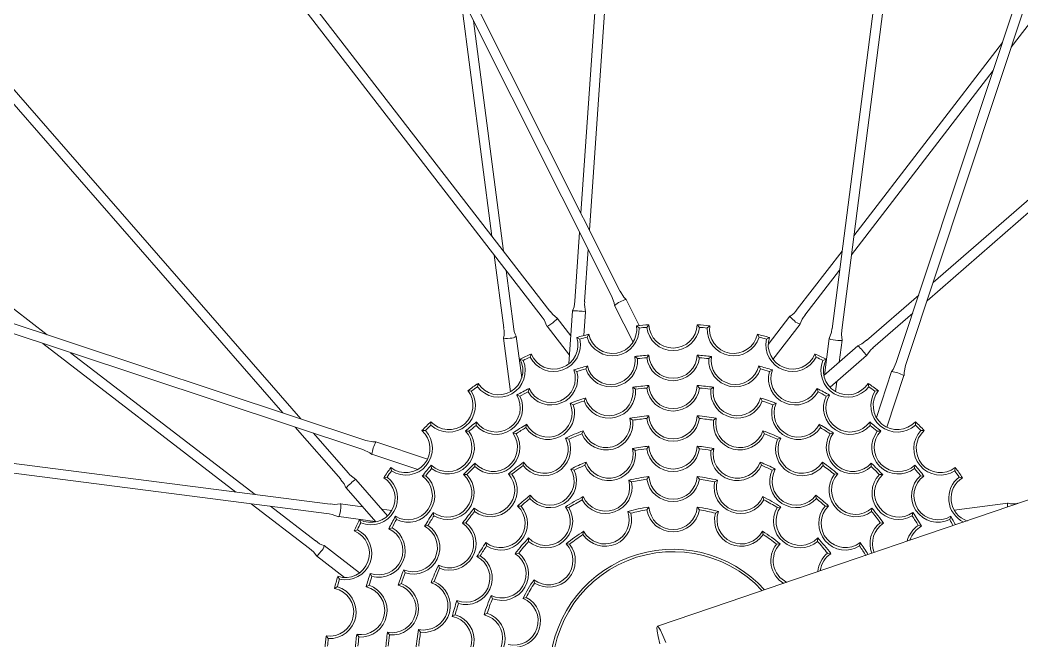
# Model space of a CAD drawing. Header units: millimetres. Extents: x -752 to 12520, y -224 to 3430.
# Drawn here: x -442.5 to -284.7, y 2418.2 to 2516.1 of the extents above; entities that cross this region are included whole.
import ezdxf

# ---------------------------------------------------------------- set-up
doc = ezdxf.new("R2010")
doc.units = ezdxf.units.MM
doc.layers.add('ZANO_R', color=7, linetype='Continuous', lineweight=0)

msp = doc.modelspace()

# ---------------------------------------------------------------- linework, layer by layer
at = {"layer": 'ZANO_R'}
for p, q in [((-342.97, 2648.49), (-354.16, 2485.63)), ((-352.81, 2482.95), (-341.45, 2648.38)), ((-291.91, 2643.81), (-314.63, 2467.41)), ((-313.11, 2467.22), (-290.4, 2643.62)), ((-428.73, 2630.84), (-349.34, 2472.63)), ((-347.98, 2473.31), (-427.37, 2631.52)), ((-248.78, 2630.1), (-304.52, 2462.09)), ((-303.07, 2461.61), (-247.34, 2629.62)), ((-359.05, 2470.17), (-467.72, 2610.97)), ((-286.43, 2511.76), (-210.62, 2610.33)), ((-468.93, 2610.04), (-360.25, 2469.24)), ((-175.66, 2581.93), (-298.73, 2474.68)), ((-299.68, 2471.84), (-174.66, 2580.79)), ((-508.33, 2577.24), (-401.08, 2454.17)), ((-398.24, 2453.23), (-507.19, 2578.25)), ((-438.16, 2466.47), (-536.73, 2542.29)), ((-373.16, 2520.09), (-368.19, 2482.02)), ((-366.34, 2479.62), (-371.08, 2515.95)), ((-287.8, 2512.49), (-311.2, 2482.06)), ((-311.59, 2479.05), (-289.26, 2508.09)), ((-388.01, 2449.83), (-556.02, 2505.57)), ((-556.5, 2504.12), (-388.49, 2448.39)), ((-354.36, 2482.64), (-355.11, 2471.78)), ((-353.59, 2471.68), (-353.02, 2479.96)), ((-313.05, 2479.66), (-320.1, 2470.49)), ((-367.8, 2479.02), (-366.3, 2467.55)), ((-364.79, 2467.75), (-365.95, 2476.62)), ((-318.89, 2469.56), (-313.44, 2476.66)), ((-344.99, 2467.92), (-347.04, 2472.01)), ((-300.99, 2472.72), (-309.2, 2465.57)), ((-355.47, 2470.22), (-356.04, 2461.9)), ((-353.7, 2466.35), (-353.44, 2470.08)), ((-348.86, 2471.1), (-345.96, 2465.32)), ((-308.19, 2464.42), (-301.93, 2469.87)), ((-355.74, 2466.31), (-357.88, 2469.09)), ((-321.26, 2469.4), (-324.67, 2464.96)), ((-359.49, 2467.84), (-355.95, 2463.25)), ((-345.42, 2467.88), (-345, 2467.54)), ((-343.46, 2468.05), (-343.81, 2467.64)), ((-335.5, 2467.64), (-335.84, 2468.05)), ((-334.3, 2467.54), (-333.89, 2467.88)), ((-323.93, 2462.6), (-319.65, 2468.16)), ((-366.35, 2465.96), (-365.25, 2457.5)), ((-363.48, 2459.68), (-364.33, 2466.23)), ((-354.81, 2466.04), (-354.35, 2465.78)), ((-352.92, 2466.55), (-353.19, 2466.09)), ((-326.11, 2466.09), (-326.39, 2466.55)), ((-324.95, 2465.78), (-324.49, 2466.04)), ((-315.08, 2465.89), (-315.82, 2460.13)), ((-313.51, 2462.14), (-313.06, 2465.63)), ((-438.89, 2465.1), (-408.46, 2441.7)), ((-405.45, 2441.31), (-434.49, 2463.65)), ((-310.56, 2464.72), (-315.92, 2460.05)), ((-393.62, 2439.79), (-570.01, 2462.5)), ((-363.75, 2462.61), (-363.25, 2462.43)), ((-361.97, 2463.44), (-362.16, 2462.94)), ((-345.68, 2463.05), (-345.26, 2462.72)), ((-343.46, 2463.27), (-343.81, 2462.86)), ((-335.5, 2462.86), (-335.84, 2463.27)), ((-334.05, 2462.72), (-333.63, 2463.05)), ((-317.14, 2462.94), (-317.33, 2463.44)), ((-316.06, 2462.43), (-315.55, 2462.61)), ((-314.95, 2458.2), (-309.22, 2463.19)), ((-570.21, 2460.99), (-393.81, 2438.28)), ((-355.28, 2460.92), (-354.8, 2460.68)), ((-353.14, 2461.57), (-353.4, 2461.1)), ((-325.9, 2461.1), (-326.16, 2461.57)), ((-324.5, 2460.68), (-324.03, 2460.92)), ((-305.26, 2460.67), (-307.65, 2453.44)), ((-314.11, 2457.53), (-313.9, 2459.11)), ((-306.02, 2451.91), (-303.33, 2460.03)), ((-371.96, 2457.68), (-371.43, 2457.59)), ((-370.35, 2458.8), (-370.44, 2458.28)), ((-362.31, 2458.01), (-362.47, 2457.5)), ((-346.01, 2458.21), (-345.58, 2457.88)), ((-343.46, 2458.49), (-343.8, 2458.08)), ((-335.5, 2458.08), (-335.84, 2458.49)), ((-333.72, 2457.88), (-333.29, 2458.21)), ((-316.83, 2457.5), (-316.99, 2458.01)), ((-308.86, 2458.28), (-308.96, 2458.8)), ((-307.88, 2457.59), (-307.35, 2457.68)), ((-364.28, 2456.96), (-363.76, 2456.81)), ((-353.43, 2456.51), (-353.67, 2456.03)), ((-325.63, 2456.03), (-325.87, 2456.51)), ((-315.54, 2456.81), (-315.03, 2456.96)), ((-355.85, 2455.67), (-355.36, 2455.44)), ((-323.94, 2455.44), (-323.45, 2455.67)), ((-377.79, 2452.78), (-377.79, 2452.24)), ((-370.61, 2452.73), (-370.67, 2452.19)), ((-346.45, 2453.32), (-346.01, 2453.01)), ((-343.46, 2453.71), (-343.8, 2453.3)), ((-335.5, 2453.3), (-335.85, 2453.71)), ((-333.29, 2453.01), (-332.86, 2453.32)), ((-308.64, 2452.19), (-308.7, 2452.73)), ((-301.51, 2452.24), (-301.51, 2452.78)), ((-399.12, 2451.91), (-391.97, 2443.71)), ((-390.82, 2444.71), (-396.27, 2450.97)), ((-379.18, 2451.39), (-378.64, 2451.4)), ((-372.33, 2451.31), (-371.79, 2451.27)), ((-364.88, 2451), (-364.36, 2450.89)), ((-362.71, 2452.36), (-362.84, 2451.84)), ((-353.8, 2451.35), (-354.02, 2450.86)), ((-325.28, 2450.86), (-325.5, 2451.35)), ((-316.46, 2451.84), (-316.59, 2452.36)), ((-314.95, 2450.89), (-314.42, 2451)), ((-307.51, 2451.27), (-306.97, 2451.31)), ((-300.66, 2451.4), (-300.12, 2451.39)), ((-378.31, 2446.88), (-386.43, 2449.58)), ((-356.59, 2450.2), (-356.08, 2450.01)), ((-323.22, 2450.01), (-322.72, 2450.2)), ((-346.05, 2448.55), (-345.61, 2448.25)), ((-343.46, 2448.93), (-343.8, 2448.51)), ((-335.51, 2448.51), (-335.85, 2448.93)), ((-333.7, 2448.25), (-333.25, 2448.55)), ((-387.07, 2447.65), (-379.84, 2445.25)), ((-370.84, 2446.25), (-370.85, 2445.71)), ((-363.18, 2446.39), (-363.27, 2445.86)), ((-353.35, 2446.41), (-353.56, 2445.91)), ((-325.74, 2445.91), (-325.95, 2446.41)), ((-316.04, 2445.86), (-316.12, 2446.39)), ((-308.45, 2445.71), (-308.47, 2446.25)), ((-384.07, 2445.56), (-383.99, 2445.03)), ((-377.71, 2445.93), (-377.67, 2445.39)), ((-355.74, 2445.32), (-355.22, 2445.15)), ((-324.08, 2445.15), (-323.56, 2445.32)), ((-301.63, 2445.39), (-301.59, 2445.93)), ((-295.32, 2445.03), (-295.23, 2445.56)), ((-384.59, 2437.95), (-389.59, 2443.68)), ((-385.2, 2443.95), (-384.67, 2444.05)), ((-379.13, 2444.21), (-378.59, 2444.27)), ((-372.65, 2444.44), (-372.11, 2444.45)), ((-365.57, 2444.55), (-365.03, 2444.5)), ((-346.64, 2443.57), (-346.18, 2443.28)), ((-343.45, 2444.13), (-343.79, 2443.71)), ((-335.51, 2443.71), (-335.85, 2444.13)), ((-333.12, 2443.28), (-332.66, 2443.57)), ((-314.27, 2444.5), (-313.73, 2444.55)), ((-307.19, 2444.45), (-306.65, 2444.44)), ((-300.71, 2444.27), (-300.18, 2444.21)), ((-294.63, 2444.05), (-294.1, 2443.95)), ((-391.12, 2442.35), (-386.45, 2436.99)), ((-362.14, 2441.21), (-362.2, 2440.67)), ((-353.79, 2440.97), (-353.96, 2440.45)), ((-325.35, 2440.45), (-325.52, 2440.97)), ((-317.11, 2440.67), (-317.16, 2441.21)), ((-286.94, 2439.95), (-295.4, 2438.85)), ((-406.06, 2439.85), (-396.89, 2432.8)), ((-395.96, 2434.01), (-403.05, 2439.47)), ((-388.54, 2439.39), (-392.02, 2439.84)), ((-383.93, 2438.8), (-385.51, 2439)), ((-377.4, 2438.48), (-377.29, 2437.96)), ((-370.95, 2439.17), (-370.9, 2438.63)), ((-364.12, 2439.49), (-363.58, 2439.47)), ((-356.59, 2439.35), (-356.06, 2439.24)), ((-346.79, 2438.62), (-346.31, 2438.36)), ((-343.45, 2439.33), (-343.78, 2438.89)), ((-335.52, 2438.89), (-335.85, 2439.33)), ((-333, 2438.36), (-332.52, 2438.62)), ((-323.25, 2439.24), (-322.71, 2439.35)), ((-315.72, 2439.47), (-315.18, 2439.49)), ((-308.4, 2438.63), (-308.35, 2439.17)), ((-302.01, 2437.96), (-301.91, 2438.48)), ((-392.28, 2437.82), (-386.53, 2437.08)), ((-389.01, 2437.35), (-388.83, 2436.85)), ((-383.36, 2437.88), (-383.21, 2437.36)), ((-372.79, 2436.78), (-372.26, 2436.87)), ((-307.05, 2436.87), (-306.51, 2436.78)), ((-296.09, 2437.36), (-295.95, 2437.88)), ((-389.84, 2435.57), (-389.34, 2435.76)), ((-384.41, 2435.91), (-383.9, 2436.07)), ((-378.76, 2436.31), (-378.24, 2436.44)), ((-353.73, 2435.53), (-353.85, 2435)), ((-325.45, 2435), (-325.57, 2435.53)), ((-301.06, 2436.44), (-300.54, 2436.31)), ((-369.1, 2433.74), (-369.01, 2433.21)), ((-362.41, 2434.46), (-362.4, 2433.92)), ((-316.91, 2433.92), (-316.89, 2434.46)), ((-310.29, 2433.21), (-310.2, 2433.74)), ((-389, 2428.98), (-394.56, 2433.26)), ((-364.49, 2431.99), (-363.96, 2432.06)), ((-356.49, 2433.52), (-355.94, 2433.48)), ((-323.36, 2433.48), (-322.81, 2433.52)), ((-315.35, 2432.06), (-314.81, 2431.99)), ((-395.8, 2431.65), (-391.36, 2428.23)), ((-370.52, 2431.53), (-370, 2431.67)), ((-387.32, 2428.88), (-387.07, 2428.4)), ((-382.06, 2429.45), (-381.84, 2428.96)), ((-376.59, 2430.19), (-376.41, 2429.68)), ((-392.44, 2428.41), (-392.18, 2427.95)), ((-377.75, 2427.4), (-377.26, 2427.62)), ((-361.57, 2427.88), (-361.47, 2427.34)), ((-392.95, 2426.52), (-392.49, 2426.79)), ((-387.97, 2426.74), (-387.5, 2427)), ((-382.91, 2427.03), (-382.43, 2427.27)), ((-373.68, 2424.61), (-373.44, 2424.13)), ((-368.3, 2425.4), (-368.09, 2424.89)), ((-363.28, 2424.92), (-362.76, 2425.1)), ((-369.4, 2422.36), (-368.92, 2422.62)), ((-374.42, 2422.09), (-373.96, 2422.37)), ((-384.61, 2419.61), (-384.28, 2419.18)), ((-379.72, 2420.05), (-379.41, 2419.61)), ((-394.28, 2419.02), (-393.93, 2418.6)), ((-389.45, 2419.28), (-389.12, 2418.86))]:
    msp.add_line(p, q, dxfattribs=at)
at = {"layer": 'ZANO_R', "flags": 128}
for points in [[(-347.02, 2472.04), (-347.38, 2472.39), (-347.97, 2473.32)], [(-355.14, 2471.78), (-355.25, 2470.89), (-355.5, 2470.23)], [(-353.44, 2470.08), (-353.6, 2471.24), (-353.55, 2471.67)], [(-349.35, 2472.63), (-348.93, 2471.49), (-348.89, 2471.1)], [(-357.88, 2469.11), (-358.57, 2469.64), (-359.02, 2470.2)], [(-360.28, 2469.22), (-359.96, 2468.82), (-359.51, 2467.85)], [(-357.89, 2469.09), (-357.88, 2469.09), (-357.91, 2469), (-358.06, 2468.83), (-358.3, 2468.6), (-358.6, 2468.36), (-358.92, 2468.13), (-359.2, 2467.95), (-359.4, 2467.85), (-359.49, 2467.84), (-359.5, 2467.85)], [(-320.55, 2468.66), (-320.85, 2468.91), (-321.09, 2469.14), (-321.23, 2469.31), (-321.26, 2469.4), (-321.25, 2469.41)], [(-314.66, 2467.42), (-314.72, 2466.9), (-315.09, 2465.9)], [(-313.04, 2465.64), (-313.15, 2466.5), (-313.08, 2467.21)], [(-365.32, 2465.94), (-365.71, 2465.9), (-366.04, 2465.89), (-366.27, 2465.92), (-366.35, 2465.96), (-366.35, 2465.97)], [(-313.06, 2465.63), (-313.06, 2465.63), (-313.15, 2465.58), (-313.37, 2465.57), (-313.7, 2465.58), (-314.09, 2465.62), (-314.47, 2465.68), (-314.8, 2465.75), (-315.01, 2465.82), (-315.08, 2465.89), (-315.08, 2465.89)], [(-309.22, 2465.6), (-309.92, 2465.04), (-310.57, 2464.75)], [(-309.22, 2463.19), (-308.51, 2464.12), (-308.17, 2464.39)], [(-304.52, 2462.09), (-305.03, 2461), (-305.27, 2460.69)], [(-303.29, 2460.03), (-303.3, 2460.54), (-303.06, 2461.61)], [(-386.43, 2449.61), (-386.94, 2449.6), (-388.01, 2449.84)], [(-388.49, 2448.38), (-387.4, 2447.87), (-387.09, 2447.63)], [(-389.59, 2443.69), (-390.52, 2444.39), (-390.79, 2444.73)], [(-392, 2443.69), (-391.44, 2442.98), (-391.15, 2442.34)], [(-281.38, 2441.27), (-302.21, 2434.17), (-310.84, 2431.23), (-320.37, 2427.97), (-330.8, 2424.41), (-342.13, 2420.54)], [(-287, 2439.36), (-287.01, 2439.64), (-286.99, 2439.87), (-286.94, 2439.95), (-286.93, 2439.95)], [(-392.04, 2439.86), (-392.9, 2439.75), (-393.61, 2439.82)], [(-392.03, 2439.84), (-392.02, 2439.84), (-391.98, 2439.76), (-391.97, 2439.53), (-391.98, 2439.2), (-392.02, 2438.81), (-392.08, 2438.43), (-392.15, 2438.11), (-392.22, 2437.89), (-392.28, 2437.82), (-392.29, 2437.83)], [(-393.81, 2438.24), (-393.3, 2438.18), (-392.3, 2437.81)], [(-395.06, 2432.36), (-395.31, 2432.06), (-395.54, 2431.82), (-395.71, 2431.67), (-395.8, 2431.65), (-395.81, 2431.65)], [(-340.8, 2418), (-341.26, 2419.1), (-341.64, 2419.91), (-341.93, 2420.4), (-342.12, 2420.54), (-342.2, 2420.34), (-342.16, 2419.79), (-342.01, 2418.92), (-341.75, 2417.77)]]:
    msp.add_lwpolyline(points, dxfattribs=at)
at = {"layer": 'ZANO_R'}
for centre, radius, start, end in [((-339.65, 2413.25), 322.1, 19.4696, 264.4729), ((-339.65, 2413.25), 285.75, 19.8219, 180), ((-339.65, 2413.25), 322.1, 275.5275, 13.6653), ((-339.65, 2413.25), 285.75, 180, 13.5897), ((-345.85, 2467.37), 4.8, 104.4187, 128.8765), ((-355.02, 2465.68), 4.56, 82.883, 95.7075), ((-354.51, 2465.64), 4.56, 76.4438, 89.2493), ((-322.69, 2472.03), 2.99, 298.8292, 329.349), ((-319.45, 2469.61), 1.45, 220.6915, 262.2571), ((-316.83, 2467.5), 2.88, 134.8612, 166.3113), ((-369.22, 2466.81), 2.99, 343.827, 14.3514), ((-361.87, 2467.74), 2.89, 179.867, 211.3047), ((-349.19, 2467.34), 4.19, 197.397, 2.603), ((-349.19, 2467.34), 3.81, 191.9875, 8.0125), ((-339.65, 2413.25), 54.93, 93.9751, 96.0249), ((-339.65, 2413.25), 54.55, 94.3698, 95.6302), ((-339.65, 2468.18), 4.19, 187.397, 352.603), ((-339.65, 2468.18), 3.81, 181.9875, 358.0125), ((-339.65, 2413.25), 54.93, 83.9751, 86.0249), ((-339.65, 2413.25), 54.55, 84.3698, 85.6302), ((-330.11, 2467.34), 4.19, 177.397, 342.603), ((-330.11, 2467.34), 3.81, 171.9875, 348.0125), ((-365.21, 2467.39), 1.45, 265.675, 307.2707), ((-358.44, 2464.87), 4.19, 207.397, 12.603), ((-358.44, 2464.87), 3.81, 201.9875, 18.0125), ((-339.65, 2413.25), 54.93, 103.9751, 106.0249), ((-339.65, 2413.25), 54.55, 104.3698, 105.6302), ((-339.65, 2413.25), 54.93, 73.9751, 76.0249), ((-339.65, 2413.25), 54.55, 74.3698, 75.6302), ((-320.86, 2464.87), 4.19, 167.397, 332.603), ((-320.86, 2464.87), 3.81, 161.9875, 338.0125), ((-313.44, 2461.19), 4.55, 37.8783, 50.7109), ((-313.11, 2460.81), 4.56, 31.4341, 44.259), ((-367.11, 2460.82), 4.19, 217.397, 22.603), ((-367.11, 2460.82), 3.81, 211.9875, 28.0125), ((-339.65, 2413.25), 54.93, 113.9751, 116.0249), ((-339.65, 2413.25), 54.55, 114.3698, 115.6302), ((-349.44, 2462.45), 4.19, 198.8546, 3.6454), ((-349.44, 2462.45), 3.81, 193.4263, 9.0737), ((-339.65, 2413.25), 50.17, 94.3526, 96.8974), ((-339.65, 2413.25), 49.78, 94.7865, 96.4635), ((-339.65, 2463.42), 4.19, 187.6046, 352.3954), ((-339.65, 2463.42), 3.81, 182.1763, 357.8237), ((-339.65, 2413.25), 50.17, 83.1026, 85.6474), ((-339.65, 2413.25), 49.78, 83.5365, 85.2135), ((-329.86, 2462.45), 4.19, 176.3546, 341.1454), ((-329.86, 2462.45), 3.81, 170.9263, 346.5737), ((-339.65, 2413.25), 54.93, 63.9751, 66.0249), ((-339.65, 2413.25), 54.55, 64.3698, 65.6302), ((-312.19, 2460.82), 4.19, 157.397, 322.603), ((-312.19, 2460.82), 3.81, 151.9875, 328.0125), ((-358.85, 2459.6), 4.19, 210.1046, 14.8954), ((-358.85, 2459.6), 3.81, 204.6763, 20.3237), ((-339.65, 2413.25), 50.17, 105.6026, 108.1474), ((-339.65, 2413.25), 49.78, 106.0365, 107.7135), ((-339.65, 2413.25), 50.17, 71.8526, 74.3974), ((-339.65, 2413.25), 49.78, 72.2865, 73.9635), ((-320.45, 2459.6), 4.19, 165.1046, 329.8954), ((-320.45, 2459.6), 3.81, 159.6763, 335.3237), ((-305.77, 2455.9), 4.8, 59.4217, 83.8736), ((-374.96, 2455.33), 3.81, 221.9875, 38.0125), ((-374.96, 2455.33), 4.19, 227.397, 32.603), ((-339.65, 2413.25), 54.93, 123.9751, 126.0249), ((-339.65, 2413.25), 54.55, 124.3698, 125.6302), ((-339.65, 2413.25), 50.17, 116.8526, 119.3974), ((-339.65, 2413.25), 49.78, 117.2865, 118.9635), ((-349.75, 2457.52), 4.19, 200.713, 5.0013), ((-349.75, 2457.52), 3.81, 195.2619, 10.4524), ((-339.65, 2413.25), 45.4, 94.8094, 98.0477), ((-339.65, 2413.25), 45.02, 95.2911, 97.5661), ((-339.65, 2458.65), 4.19, 187.8559, 352.1441), ((-339.65, 2458.65), 3.81, 182.4047, 357.5953), ((-339.65, 2413.25), 45.4, 81.9523, 85.1906), ((-339.65, 2413.25), 45.02, 82.4339, 84.7089), ((-329.55, 2457.52), 4.19, 174.9987, 339.287), ((-329.55, 2457.52), 3.81, 169.5476, 344.7381), ((-339.65, 2413.25), 50.17, 60.6026, 63.1474), ((-339.65, 2413.25), 49.78, 61.0365, 62.7135), ((-339.65, 2413.25), 54.93, 53.9751, 56.0249), ((-339.65, 2413.25), 54.55, 54.3698, 55.6302), ((-304.34, 2455.33), 4.19, 147.397, 312.603), ((-304.34, 2455.33), 3.81, 141.9875, 318.0125), ((-367.52, 2454.96), 4.19, 221.3546, 26.1454), ((-367.52, 2454.96), 3.81, 215.9263, 31.5737), ((-339.65, 2413.25), 45.4, 107.6666, 110.9048), ((-339.65, 2413.25), 45.02, 108.1482, 110.4232), ((-339.65, 2413.25), 45.4, 69.0952, 72.3334), ((-339.65, 2413.25), 45.02, 69.5768, 71.8518), ((-311.78, 2454.96), 4.19, 153.8546, 318.6454), ((-311.78, 2454.96), 3.81, 148.4263, 324.0737), ((-359.35, 2454.16), 4.19, 213.5701, 17.8584), ((-359.35, 2454.16), 3.81, 208.119, 23.3096), ((-319.95, 2454.16), 4.19, 162.1416, 326.4299), ((-319.95, 2454.16), 3.81, 156.6904, 331.881), ((-339.65, 2413.25), 54.93, 133.9751, 136.0249), ((-339.65, 2413.25), 50.17, 128.1026, 130.6474), ((-350.17, 2452.51), 4.19, 203.1662, 6.8338), ((-350.17, 2452.51), 3.81, 197.6867, 12.3133), ((-339.65, 2413.25), 40.64, 95.3734, 99.6266), ((-339.65, 2413.25), 40.26, 95.9146, 99.0854), ((-339.65, 2453.89), 4.19, 188.1662, 351.8338), ((-339.65, 2453.89), 3.81, 182.6867, 357.3133), ((-339.65, 2413.25), 40.64, 80.3734, 84.6266), ((-339.65, 2413.25), 40.26, 80.9146, 84.0854), ((-329.13, 2452.51), 4.19, 173.1662, 336.8338), ((-329.13, 2452.51), 3.81, 167.6867, 342.3133), ((-339.65, 2413.25), 50.17, 49.3526, 51.8974), ((-339.65, 2413.25), 54.93, 43.9751, 46.0249), ((-381.73, 2448.56), 3.81, 231.9875, 48.0125), ((-381.73, 2448.56), 4.19, 237.397, 42.603), ((-339.65, 2413.25), 54.55, 134.3698, 135.6302), ((-375.12, 2448.72), 3.81, 227.1763, 42.8237), ((-375.12, 2448.72), 4.19, 232.6046, 37.3954), ((-339.65, 2413.25), 49.78, 128.5365, 130.2135), ((-367.96, 2448.75), 3.81, 220.9762, 36.1667), ((-339.65, 2413.25), 45.4, 120.5237, 123.762), ((-339.65, 2413.25), 45.02, 121.0053, 123.2804), ((-339.65, 2413.25), 40.64, 110.3734, 114.6266), ((-339.65, 2413.25), 40.64, 65.3734, 69.6266), ((-339.65, 2413.25), 45.4, 56.238, 59.4763), ((-339.65, 2413.25), 45.02, 56.7196, 58.9947), ((-311.34, 2448.75), 3.81, 143.8333, 319.0238), ((-339.65, 2413.25), 49.78, 49.7865, 51.4635), ((-304.18, 2448.72), 4.19, 142.6046, 307.3954), ((-304.18, 2448.72), 3.81, 137.1763, 312.8237), ((-297.57, 2448.56), 4.19, 137.397, 302.603), ((-339.65, 2413.25), 54.55, 44.3698, 45.6302), ((-297.57, 2448.56), 3.81, 131.9875, 308.0125), ((-382.3, 2447.14), 4.8, 149.4169, 173.8777), ((-367.96, 2448.75), 4.19, 226.4273, 30.7156), ((-359.97, 2448.45), 4.19, 218.1662, 21.8338), ((-359.97, 2448.45), 3.81, 212.6867, 27.3133), ((-339.65, 2413.25), 40.26, 110.9146, 114.0854), ((-339.65, 2413.25), 40.26, 65.9146, 69.0854), ((-319.33, 2448.45), 4.19, 158.1662, 321.8338), ((-319.33, 2448.45), 3.81, 152.6867, 327.3133), ((-311.34, 2448.75), 4.19, 149.2844, 313.5727), ((-349.76, 2447.68), 4.19, 204.923, 7.8043), ((-349.76, 2447.68), 3.81, 199.4073, 13.32), ((-339.65, 2413.25), 35.88, 96.0874, 100.2763), ((-339.65, 2413.25), 35.5, 96.7047, 99.6589), ((-339.65, 2449.13), 4.19, 188.5593, 351.4407), ((-339.65, 2449.13), 3.81, 183.0437, 356.9563), ((-339.65, 2413.25), 35.88, 79.7237, 83.9126), ((-339.65, 2413.25), 35.5, 80.3411, 83.2953), ((-329.54, 2447.68), 4.19, 172.1957, 335.077), ((-329.54, 2447.68), 3.81, 166.68, 340.5927), ((-339.65, 2413.25), 45.4, 133.3809, 136.6191), ((-339.65, 2413.25), 40.64, 125.3734, 129.6266), ((-339.65, 2413.25), 35.88, 112.451, 116.6399), ((-339.65, 2413.25), 35.88, 63.3601, 67.549), ((-339.65, 2413.25), 40.64, 50.3734, 54.6266), ((-339.65, 2413.25), 45.4, 43.3809, 46.6191), ((-339.65, 2413.25), 54.93, 143.9751, 146.0249), ((-339.65, 2413.25), 54.55, 144.3698, 145.6302), ((-339.65, 2413.25), 50.17, 139.3526, 141.8974), ((-339.65, 2413.25), 49.78, 139.7865, 141.4635), ((-339.65, 2413.25), 45.02, 133.8625, 136.1375), ((-339.65, 2413.25), 40.26, 125.9146, 129.0854), ((-359.05, 2443.43), 4.19, 221.2866, 24.1679), ((-359.05, 2443.43), 3.81, 215.771, 29.6836), ((-339.65, 2413.25), 35.5, 113.0684, 116.0225), ((-339.65, 2413.25), 35.5, 63.9775, 66.9316), ((-320.25, 2443.43), 4.19, 155.8321, 318.7134), ((-320.25, 2443.43), 3.81, 150.3164, 324.229), ((-339.65, 2413.25), 40.26, 50.9146, 54.0854), ((-339.65, 2413.25), 45.02, 43.8625, 46.1375), ((-339.65, 2413.25), 49.78, 38.5365, 40.2135), ((-339.65, 2413.25), 50.17, 38.1026, 40.6474), ((-339.65, 2413.25), 54.55, 34.3698, 35.6302), ((-339.65, 2413.25), 54.93, 33.9751, 36.0249), ((-387.59, 2439.46), 4.56, 127.8878, 140.7029), ((-387.21, 2439.79), 4.56, 121.4358, 134.2511), ((-387.22, 2440.72), 3.81, 241.9875, 58.0125), ((-387.22, 2440.72), 4.19, 247.397, 52.603), ((-381.36, 2441.12), 3.81, 238.4263, 54.0737), ((-381.36, 2441.12), 4.19, 243.8546, 48.6454), ((-375.15, 2441.56), 3.81, 233.8333, 49.0238), ((-375.15, 2441.56), 4.19, 239.2844, 43.5727), ((-368.39, 2441.99), 3.81, 227.6867, 42.3133), ((-368.39, 2441.99), 4.19, 233.1662, 36.8338), ((-350.29, 2442.49), 4.19, 209.0734, 10.9266), ((-350.29, 2442.49), 3.81, 203.5101, 16.4899), ((-339.65, 2413.25), 31.12, 97.0202, 102.9798), ((-339.65, 2413.25), 30.73, 97.7388, 102.2612), ((-339.65, 2444.37), 4.19, 189.0734, 350.9266), ((-339.65, 2444.37), 3.81, 183.5101, 356.4899), ((-339.65, 2413.25), 31.12, 77.0202, 82.9798), ((-339.65, 2413.25), 30.73, 77.7388, 82.2612), ((-329.01, 2442.49), 4.19, 169.0734, 330.9266), ((-329.01, 2442.49), 3.81, 163.5101, 336.4899), ((-310.91, 2441.99), 4.19, 143.1662, 306.8338), ((-310.91, 2441.99), 3.81, 137.6867, 312.3133), ((-304.15, 2441.56), 4.19, 136.4273, 300.7156), ((-304.15, 2441.56), 3.81, 130.9762, 306.1667), ((-297.94, 2441.12), 4.19, 131.3546, 296.1454), ((-297.94, 2441.12), 3.81, 125.9263, 301.5737), ((-292.08, 2440.72), 4.19, 127.397, 243.608), ((-292.08, 2440.72), 3.81, 121.9875, 250.3861), ((-339.65, 2413.25), 35.88, 128.8146, 133.0035), ((-339.65, 2413.25), 35.5, 129.432, 132.3862), ((-339.65, 2413.25), 31.12, 117.0202, 122.9798), ((-339.65, 2413.25), 30.73, 117.7388, 122.2612), ((-339.65, 2413.25), 31.12, 57.0202, 62.9798), ((-339.65, 2413.25), 30.73, 57.7388, 62.2612), ((-339.65, 2413.25), 35.88, 46.9965, 51.1854), ((-339.65, 2413.25), 35.5, 47.6138, 50.568), ((-286.1, 2442.82), 2.99, 253.8332, 284.3459), ((-339.65, 2413.25), 45.4, 146.238, 149.4763), ((-339.65, 2413.25), 40.64, 140.3734, 144.6266), ((-339.65, 2413.25), 40.26, 140.9146, 144.0854), ((-366.77, 2436.75), 3.81, 232.1346, 46.0472), ((-366.77, 2436.75), 4.19, 237.6502, 40.5316), ((-359.65, 2437.09), 3.81, 223.5101, 36.4899), ((-359.65, 2437.09), 4.19, 229.0734, 30.9266), ((-350.37, 2437.33), 4.19, 213.7744, 14.2256), ((-350.37, 2437.33), 3.81, 208.1455, 19.8545), ((-339.65, 2413.25), 26.35, 98.291, 105.709), ((-339.65, 2413.25), 25.97, 99.1504, 104.8496), ((-339.65, 2439.6), 4.19, 189.7744, 350.2256), ((-339.65, 2439.6), 3.81, 184.1455, 355.8545), ((-339.65, 2413.25), 26.35, 74.291, 81.709), ((-339.65, 2413.25), 25.97, 75.1504, 80.8496), ((-328.93, 2437.33), 4.19, 165.7744, 326.2256), ((-328.93, 2437.33), 3.81, 160.1455, 331.8545), ((-319.65, 2437.09), 4.19, 149.0734, 310.9266), ((-319.65, 2437.09), 3.81, 143.5101, 316.4899), ((-312.54, 2436.75), 4.19, 139.4684, 302.3498), ((-312.54, 2436.75), 3.81, 133.9528, 307.8654), ((-339.65, 2413.25), 40.26, 35.9146, 39.0854), ((-339.65, 2413.25), 40.64, 35.3734, 39.6266), ((-339.65, 2413.25), 45.4, 30.5237, 33.762), ((-339.65, 2413.25), 54.93, 153.9751, 156.0249), ((-339.65, 2413.25), 54.55, 154.3698, 155.6302), ((-339.65, 2413.25), 50.17, 150.6026, 153.1474), ((-339.65, 2413.25), 49.78, 151.0365, 152.7135), ((-339.65, 2413.25), 45.02, 146.7196, 148.9947), ((-374.85, 2433.57), 3.81, 242.6867, 57.3133), ((-374.85, 2433.57), 4.19, 248.1662, 51.8338), ((-304.46, 2433.57), 4.19, 128.1662, 201.0152), ((-304.46, 2433.57), 3.81, 122.6867, 201.2696), ((-339.65, 2413.25), 45.02, 31.0053, 33.2804), ((-339.65, 2413.25), 49.78, 27.7445, 28.9635), ((-339.65, 2413.25), 50.17, 27.6773, 29.3974), ((-391.27, 2432.04), 3.81, 251.9875, 68.0125), ((-391.27, 2432.04), 4.19, 257.397, 62.603), ((-386, 2432.45), 3.81, 249.6763, 65.3237), ((-386, 2432.45), 4.19, 255.1046, 59.8954), ((-380.56, 2432.95), 3.81, 246.6904, 61.881), ((-380.56, 2432.95), 4.19, 252.1416, 56.4299), ((-339.65, 2413.25), 26.35, 122.291, 129.709), ((-339.65, 2413.25), 26.35, 50.291, 57.709), ((-298.74, 2432.95), 4.19, 123.5701, 165.2434), ((-298.74, 2432.95), 3.81, 118.119, 161.8438), ((-393.89, 2436.07), 2.88, 224.86, 256.31), ((-339.65, 2413.25), 35.88, 145.1783, 149.3672), ((-339.65, 2413.25), 31.12, 137.0202, 142.9798), ((-339.65, 2413.25), 30.73, 137.7388, 142.2612), ((-339.65, 2413.25), 25.97, 123.1504, 128.8496), ((-339.65, 2413.25), 25.97, 51.1504, 56.8496), ((-339.65, 2413.25), 30.73, 37.7388, 42.2612), ((-339.65, 2413.25), 31.12, 37.0202, 42.9798), ((-339.65, 2413.25), 35.88, 31.2525, 34.8217), ((-398.43, 2430.21), 2.99, 28.8396, 59.3411), ((-396, 2433.46), 1.45, 310.6804, 352.2669), ((-339.65, 2413.25), 35.5, 145.7957, 148.7498), ((-366.6, 2428.81), 4.19, 249.0734, 50.9266), ((-359.23, 2430.89), 3.81, 232.1455, 43.8545), ((-359.23, 2430.89), 4.19, 237.7744, 38.2256), ((-339.65, 2413.25), 19.43, 42.2507, 180), ((-339.65, 2413.25), 19.05, 42.8501, 339.6792), ((-320.07, 2430.89), 4.19, 141.7744, 238.9762), ((-320.07, 2430.89), 3.81, 136.1455, 243.995), ((-312.7, 2428.81), 4.19, 129.0734, 175.0092), ((-339.65, 2413.25), 35.5, 31.2502, 34.2043), ((-372.29, 2428.16), 3.81, 248.4982, 62.4109), ((-372.29, 2428.16), 4.19, 254.0139, 56.8952), ((-366.6, 2428.81), 3.81, 243.5101, 56.4899), ((-312.7, 2428.81), 3.81, 123.5101, 172.382), ((-339.65, 2413.25), 50.17, 161.8526, 164.3974), ((-339.65, 2413.25), 45.4, 159.0952, 162.3334), ((-339.65, 2413.25), 45.02, 159.5768, 161.8518), ((-339.65, 2413.25), 40.64, 155.3734, 159.6266), ((-339.65, 2413.25), 40.26, 155.9146, 159.0854), ((-339.65, 2413.25), 54.93, 163.9751, 166.0249), ((-339.65, 2413.25), 54.55, 164.3698, 165.6302), ((-339.65, 2413.25), 49.78, 162.2865, 163.9635), ((-378.91, 2423.77), 3.81, 257.6867, 72.3133), ((-378.91, 2423.77), 4.19, 263.1662, 66.8338), ((-339.65, 2413.25), 26.35, 146.291, 153.709), ((-339.65, 2413.25), 25.97, 147.1504, 152.8496), ((-393.74, 2422.79), 3.81, 261.9875, 78.0125), ((-393.74, 2422.79), 4.19, 267.397, 72.603), ((-388.85, 2423.04), 3.81, 260.9263, 76.5737), ((-388.85, 2423.04), 4.19, 266.3546, 71.1454), ((-383.92, 2423.35), 3.81, 259.5476, 74.7381), ((-383.92, 2423.35), 4.19, 264.9987, 69.287), ((-339.65, 2413.25), 35.88, 161.5419, 165.7308), ((-339.65, 2413.25), 35.5, 162.1593, 165.1134), ((-339.65, 2413.25), 31.12, 157.0202, 162.9798), ((-339.65, 2413.25), 30.73, 157.7388, 162.2612), ((-364.71, 2421.4), 3.81, 256.1455, 67.8545), ((-364.71, 2421.4), 4.19, 261.7744, 62.2256), ((-370.29, 2418.65), 4.19, 269.0734, 70.9266), ((-375.16, 2418.36), 3.81, 264.8619, 78.7745), ((-375.16, 2418.36), 4.19, 270.3775, 73.2589), ((-370.29, 2418.65), 3.81, 263.5101, 76.4899), ((-339.65, 2413.25), 45.4, 171.9523, 175.1906), ((-339.65, 2413.25), 40.64, 170.3734, 174.6266), ((-339.65, 2413.25), 40.26, 170.9146, 174.0854), ((-339.65, 2413.25), 54.93, 173.9751, 176.0249), ((-339.65, 2413.25), 54.55, 174.3698, 175.6302), ((-339.65, 2413.25), 50.17, 173.1026, 175.6474), ((-339.65, 2413.25), 49.78, 173.5365, 175.2135), ((-339.65, 2413.25), 45.02, 172.4339, 174.7089)]:
    msp.add_arc(centre, radius, start, end, dxfattribs=at)

doc.saveas('drawing.dxf')
